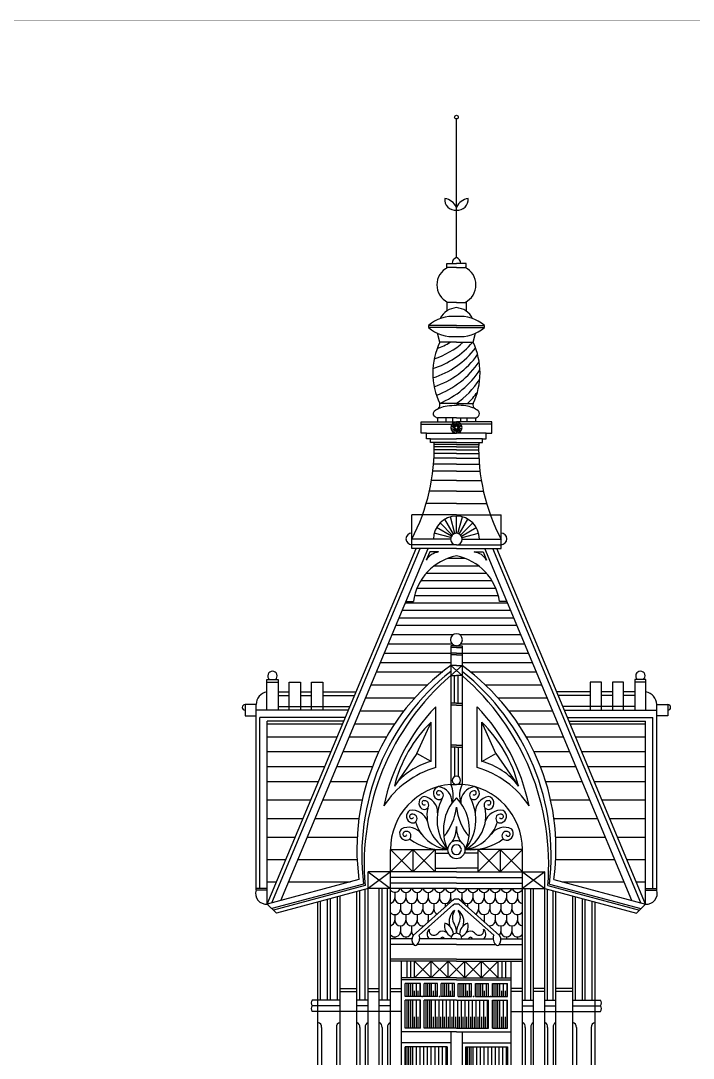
# Model space of a CAD drawing. Extents: x -1098 to 117, y 0 to 1563.
# Drawn here: x -796 to -434, y 1005 to 1563 of the extents above; entities that cross this region are included whole.
import ezdxf

# ---------------------------------------------------------------- set-up
doc = ezdxf.new("R2010")
doc.units = 0
doc.header["$LTSCALE"] = 48
doc.header["$MEASUREMENT"] = 0
doc.layers.get('0').update_dxf_attribs({"linetype": 'CONTINUOUS'})
for name, color, linetype in [('17', 7, 'CONTINUOUS'), ('19', 7, 'CONTINUOUS'), ('22', 7, 'CONTINUOUS'), ('23', 7, 'CONTINUOUS')]:
    doc.layers.add(name, color=color, linetype=linetype)

# ---------------------------------------------------------------- blocks, each defined once
blk = doc.blocks.new('CAR6')
at = {"layer": '17'}
for p, q in [((526.5, 1252.49), (526.5, 1327)), ((526.5, 1252.49), (526.5, 1327)), ((521.3, 1249.23), (526.5, 1249.23)), ((521.3, 1247.16), (521.3, 1249.23)), ((526.5, 1247.16), (521.3, 1247.16)), ((531.7, 1249.23), (526.5, 1249.23)), ((526.5, 1247.16), (531.7, 1247.16)), ((531.7, 1247.16), (531.7, 1249.23)), ((521.3, 1228.34), (521.3, 1223.54)), ((526.5, 1228.34), (521.3, 1228.34)), ((526.5, 1228.34), (531.7, 1228.34)), ((531.7, 1228.34), (531.7, 1223.54)), ((511.5, 1215.86), (511.5, 1214.86)), ((526.5, 1215.86), (511.5, 1215.86)), ((526.5, 1214.86), (511.5, 1214.86)), ((517.5, 1206.86), (516.25, 1211.69)), ((526.5, 1215.86), (541.5, 1215.86)), ((526.5, 1214.86), (541.5, 1214.86)), ((535.5, 1206.86), (536.75, 1211.69)), ((541.5, 1215.86), (541.5, 1214.86)), ((526.5, 1206.86), (517.5, 1206.86)), ((526.5, 1206.86), (535.5, 1206.86)), ((526.5, 1173.86), (517.5, 1173.86)), ((526.5, 1173.86), (535.5, 1173.86)), ((507.5, 1164), (526.5, 1164)), ((507.5, 1158), (507.5, 1164)), ((507.5, 1162.9), (524.18, 1162.9)), ((516.25, 1166.24), (516.25, 1164)), ((526.5, 1166.24), (516.25, 1166.24)), ((520.86, 1166.24), (520.86, 1164)), ((525.68, 1161.15), (523.55, 1161.52)), ((525.68, 1160.85), (523.55, 1160.48)), ((525.78, 1161.42), (523.9, 1162.5)), ((524.34, 1166.24), (524.34, 1164)), ((525.96, 1161.64), (524.57, 1163.3)), ((526.21, 1161.78), (525.47, 1163.82)), ((526.5, 1166.24), (536.75, 1166.24)), ((545.5, 1164), (526.5, 1164)), ((526.5, 1161.84), (526.5, 1164)), ((526.5, 1161.84), (526.5, 1164)), ((526.79, 1161.78), (527.53, 1163.82)), ((527.04, 1161.64), (528.43, 1163.3)), ((527.22, 1161.42), (529.1, 1162.5)), ((527.32, 1161.15), (529.45, 1161.52)), ((527.32, 1160.85), (529.45, 1160.48)), ((528.66, 1166.24), (528.66, 1164)), ((545.5, 1162.9), (528.82, 1162.9)), ((532.14, 1166.24), (532.14, 1164)), ((536.75, 1166.24), (536.75, 1164)), ((545.5, 1158), (545.5, 1164)), ((510.5, 1158), (507.5, 1158)), ((510.5, 1158), (526.5, 1158)), ((510.5, 1155), (510.5, 1158)), ((525.78, 1160.58), (523.9, 1159.5)), ((525.96, 1160.36), (524.57, 1158.7)), ((526.21, 1160.22), (525.47, 1158.18)), ((526.5, 1160.16), (526.5, 1158)), ((526.5, 1160.16), (526.5, 1158)), ((542.5, 1158), (526.5, 1158)), ((526.79, 1160.22), (527.53, 1158.18)), ((527.04, 1160.36), (528.43, 1158.7)), ((527.22, 1160.58), (529.1, 1159.5)), ((542.5, 1155), (542.5, 1158)), ((542.5, 1158), (545.5, 1158)), ((512.5, 1155), (510.5, 1155)), ((512.5, 1155), (526.5, 1155)), ((512.5, 1153), (512.5, 1155)), ((514.5, 1153), (512.5, 1153)), ((526.5, 1153), (514.5, 1153)), ((526.5, 1151.92), (514.53, 1151.92)), ((526.5, 1150.68), (514.54, 1150.68)), ((540.5, 1155), (526.5, 1155)), ((526.5, 1153), (538.5, 1153)), ((526.5, 1151.92), (538.47, 1151.92)), ((526.5, 1150.68), (538.46, 1150.68)), ((538.5, 1153), (540.5, 1153)), ((540.5, 1153), (540.5, 1155)), ((540.5, 1155), (542.5, 1155)), ((526.5, 1144.6), (514.41, 1144.6)), ((526.5, 1147.13), (514.51, 1147.13)), ((526.5, 1149.05), (514.54, 1149.05)), ((526.5, 1149.05), (538.46, 1149.05)), ((526.5, 1147.13), (538.49, 1147.13)), ((526.5, 1144.6), (538.59, 1144.6)), ((526.5, 1141.4), (514.2, 1141.4)), ((526.5, 1141.4), (538.8, 1141.4)), ((526.5, 1137.57), (513.83, 1137.57)), ((526.5, 1137.57), (539.17, 1137.57)), ((526.5, 1132.51), (513.1, 1132.51)), ((526.5, 1132.51), (539.9, 1132.51)), ((526.5, 1126.77), (511.98, 1126.77)), ((526.5, 1126.77), (541.02, 1126.77)), ((526.5, 1120.08), (510.24, 1120.08)), ((526.5, 1120.08), (542.76, 1120.08)), ((502.5, 1096), (502.5, 1114)), ((526.5, 1114), (502.5, 1114)), ((524.94, 1103.7), (520.32, 1111.7)), ((525.69, 1104.01), (523.3, 1112.94)), ((526.5, 1114), (550.5, 1114)), ((526.5, 1104.12), (526.5, 1113.36)), ((526.5, 1104.12), (526.5, 1113.36)), ((527.31, 1104.01), (529.7, 1112.94)), ((528.06, 1103.7), (532.68, 1111.7)), ((550.5, 1096), (550.5, 1114)), ((523.8, 1102.56), (515.8, 1107.18)), ((524.29, 1103.21), (517.76, 1109.74)), ((528.71, 1103.21), (535.24, 1109.74)), ((529.2, 1102.56), (537.2, 1107.18)), ((523.38, 1101), (502.5, 1101)), ((523.49, 1101.81), (514.56, 1104.2)), ((529.51, 1101.81), (538.44, 1104.2)), ((529.62, 1101), (550.5, 1101)), ((424.84, 904.7), (504.8, 1096)), ((427.28, 905.35), (506.96, 1096)), ((432.16, 906.66), (511.3, 1096)), ((526.5, 1098), (502.5, 1098)), ((526.5, 1096), (502.5, 1096)), ((512.12, 1094.08), (510.25, 1089.75)), ((516.91, 1094.08), (512.12, 1094.08)), ((526.5, 1098), (550.5, 1098)), ((526.5, 1096), (550.5, 1096)), ((536.09, 1094.08), (540.88, 1094.08)), ((540.88, 1094.08), (542.75, 1089.75)), ((620.84, 906.66), (541.7, 1096)), ((625.72, 905.35), (546.04, 1096)), ((628.16, 904.7), (548.2, 1096)), ((499.37, 1067.45), (503.37, 1067.45)), ((553.63, 1067.45), (549.63, 1067.45)), ((526.5, 1043.66), (523.5, 1043.66)), ((523.5, 1043.66), (523.5, 969)), ((526.5, 1043.66), (529.5, 1043.66)), ((529.5, 1043.66), (529.5, 969)), ((526.5, 1042.66), (523.5, 1042.66)), ((526.5, 1039.72), (523.5, 1039.72)), ((526.5, 1038.72), (523.5, 1038.72)), ((526.5, 1042.66), (529.5, 1042.66)), ((526.5, 1039.72), (529.5, 1039.72)), ((526.5, 1038.72), (529.5, 1038.72)), ((523.5, 1033), (526.5, 1030.3)), ((526.5, 1033), (523.5, 1033)), ((526.5, 1033), (529.5, 1033)), ((529.5, 1033), (526.5, 1030.3)), ((523.5, 1027.6), (526.5, 1030.3)), ((523.5, 1027.6), (526.5, 1027.6)), ((525.5, 1012.72), (525.5, 1027.6)), ((529.5, 1027.6), (526.5, 1030.3)), ((529.5, 1027.6), (526.5, 1027.6)), ((527.5, 1012.72), (527.5, 1027.6)), ((424.6, 1025.5), (430.6, 1025.5)), ((424.6, 1024), (424.6, 1025.5)), ((424.6, 1024), (430.6, 1024)), ((424.6, 1009), (424.6, 1024)), ((430.6, 1025.5), (430.6, 1024)), ((430.6, 1024), (430.6, 1009)), ((436.6, 1009), (436.6, 1024)), ((436.6, 1024), (442.6, 1024)), ((442.6, 1024), (442.6, 1009)), ((448.6, 1009), (448.6, 1024)), ((448.6, 1024), (454.6, 1024)), ((454.6, 1024), (454.6, 1009)), ((598.4, 1024), (598.4, 1009)), ((604.4, 1024), (598.4, 1024)), ((604.4, 1009), (604.4, 1024)), ((610.4, 1024), (610.4, 1009)), ((616.4, 1024), (610.4, 1024)), ((616.4, 1009), (616.4, 1024)), ((628.4, 1025.5), (622.4, 1025.5)), ((622.4, 1025.5), (622.4, 1024)), ((628.4, 1024), (622.4, 1024)), ((622.4, 1024), (622.4, 1009)), ((628.4, 1024), (628.4, 1025.5)), ((628.4, 1009), (628.4, 1024)), ((430.6, 1018.88), (436.6, 1018.88)), ((430.6, 1016.88), (436.6, 1016.88)), ((442.6, 1018.88), (448.6, 1018.88)), ((442.6, 1016.88), (448.6, 1016.88)), ((454.6, 1018.88), (472.57, 1018.88)), ((454.6, 1016.88), (471.73, 1016.88)), ((598.4, 1018.88), (580.43, 1018.88)), ((598.4, 1016.88), (581.27, 1016.88)), ((610.4, 1018.88), (604.4, 1018.88)), ((610.4, 1016.88), (604.4, 1016.88)), ((622.4, 1018.88), (616.4, 1018.88)), ((622.4, 1016.88), (616.4, 1016.88)), ((412.84, 1012), (412.84, 1006)), ((418.84, 1012), (412.84, 1012)), ((418.84, 1009), (418.84, 1012)), ((430.6, 1011), (469.27, 1011)), ((515.36, 978.1), (515.36, 1010.84)), ((526.5, 1012.72), (523.5, 1012.72)), ((526.5, 1011.72), (523.5, 1011.72)), ((526.5, 1012.72), (529.5, 1012.72)), ((526.5, 1011.72), (529.5, 1011.72)), ((537.64, 978.1), (537.64, 1010.84)), ((622.4, 1011), (583.73, 1011)), ((634.16, 1009), (634.16, 1012)), ((634.16, 1012), (640.16, 1012)), ((640.16, 1012), (640.16, 1006)), ((412.84, 1006), (418.84, 1006)), ((418.84, 912.14), (418.84, 1009)), ((468.43, 1009), (418.84, 1009)), ((420.84, 913.14), (420.84, 1005)), ((466.76, 1005), (420.84, 1005)), ((584.57, 1009), (634.16, 1009)), ((586.24, 1005), (632.16, 1005)), ((632.16, 913.14), (632.16, 1005)), ((634.16, 912.14), (634.16, 1009)), ((640.16, 1006), (634.16, 1006)), ((465.93, 1003), (424.84, 1003)), ((424.84, 904.7), (424.84, 1003)), ((505.23, 985.69), (512.85, 1002.59)), ((512.85, 981.38), (512.85, 1002.59)), ((540.15, 981.38), (540.15, 1002.59)), ((547.77, 985.69), (540.15, 1002.59)), ((587.07, 1003), (628.16, 1003)), ((628.16, 904.7), (628.16, 1003)), ((526.5, 990.16), (523.5, 990.16)), ((526.5, 989.16), (523.5, 989.16)), ((525.5, 989.16), (525.5, 973.17)), ((526.5, 990.16), (529.5, 990.16)), ((526.5, 989.16), (529.5, 989.16)), ((527.5, 989.16), (527.5, 973.17)), ((505.23, 985.69), (493.14, 968.2)), ((512.85, 981.38), (505.23, 985.69)), ((540.15, 981.38), (547.77, 985.69)), ((547.77, 985.69), (559.86, 968.2)), ((523.5, 969), (526.5, 969)), ((529.5, 969), (526.5, 969)), ((491, 922), (503, 934)), ((503, 922), (491, 934)), ((491, 934), (503, 934)), ((491, 922), (491, 934)), ((503, 934), (515, 922)), ((515, 934), (503, 922)), ((503, 934), (515, 934)), ((503, 934), (503, 922)), ((515, 934), (521.78, 934)), ((515, 934), (515, 922)), ((515, 932), (522.22, 932)), ((538, 932), (530.78, 932)), ((538, 934), (531.22, 934)), ((538, 934), (538, 922)), ((550, 934), (538, 934)), ((538, 934), (550, 922)), ((550, 934), (538, 922)), ((562, 934), (550, 934)), ((550, 934), (550, 922)), ((550, 922), (562, 934)), ((562, 922), (550, 934)), ((562, 922), (562, 934)), ((491, 922), (479, 913)), ((479, 922), (491, 913)), ((491, 922), (479, 922)), ((479, 913), (479, 922)), ((526.5, 922), (491, 922)), ((491, 913), (491, 922)), ((515, 924), (526.5, 924)), ((538, 924), (526.5, 924)), ((526.5, 922), (562, 922)), ((562, 913), (562, 922)), ((562, 922), (574, 922)), ((574, 922), (562, 913)), ((562, 922), (574, 913)), ((574, 913), (574, 922)), ((474.1, 917.9), (424.84, 904.7)), ((476.55, 915.45), (427.29, 902.25)), ((526.5, 919), (491, 919)), ((526.5, 916), (491, 916)), ((526.5, 919), (562, 919)), ((526.5, 916), (562, 916)), ((576.45, 915.45), (625.71, 902.25)), ((578.9, 917.9), (628.16, 904.7)), ((424.84, 913.14), (418.84, 913.14)), ((424.84, 912.14), (418.84, 912.14)), ((477.37, 914.63), (428.1, 901.43)), ((479, 913), (429.74, 899.8)), ((473, 786.94), (473, 911.39)), ((474.5, 853), (474.5, 911.79)), ((477.5, 853), (477.5, 912.6)), ((526.5, 913), (479, 913)), ((479, 786.94), (479, 913)), ((485, 802.39), (485, 913)), ((486.5, 853), (486.5, 913)), ((489.5, 853), (489.5, 913)), ((491, 853), (491, 913)), ((526.5, 913), (574, 913)), ((562, 853), (562, 913)), ((563.5, 853), (563.5, 913)), ((566.5, 853), (566.5, 913)), ((568, 802.39), (568, 913)), ((574, 786.94), (574, 913)), ((574, 913), (623.26, 899.8)), ((575.5, 853), (575.5, 912.6)), ((575.63, 914.63), (624.9, 901.43)), ((578.5, 853), (578.5, 911.79)), ((580, 786.94), (580, 911.39)), ((628.16, 913.14), (634.16, 913.14)), ((628.16, 912.14), (634.16, 912.14)), ((429.74, 899.8), (424.84, 904.7)), ((452, 786.14), (452, 905.77)), ((453.5, 853), (453.5, 906.17)), ((457.25, 853), (457.25, 907.17)), ((458.75, 853), (458.75, 907.57)), ((462.5, 853), (462.5, 908.58)), ((464, 786.94), (464, 908.98)), ((525.01, 907.09), (503.33, 887.88)), ((524.98, 904.39), (506.45, 887.97)), ((527.99, 907.09), (549.67, 887.88)), ((528.02, 904.39), (546.55, 887.97)), ((589, 786.94), (589, 908.98)), ((590.5, 853), (590.5, 908.58)), ((594.25, 853), (594.25, 907.57)), ((595.75, 853), (595.75, 907.17)), ((599.5, 853), (599.5, 906.17)), ((601, 786.14), (601, 905.77)), ((623.26, 899.8), (628.16, 904.7)), ((502.61, 886), (491, 886)), ((503.48, 883), (491, 883)), ((526.5, 883), (505.33, 883)), ((526.5, 886), (506.75, 886)), ((526.5, 886), (546.25, 886)), ((526.5, 883), (547.67, 883)), ((549.52, 883), (562, 883)), ((550.39, 886), (562, 886)), ((526.5, 875), (491, 875)), ((526.5, 874), (491, 874)), ((497, 786.94), (497, 874)), ((500, 865), (500, 874)), ((502, 865), (502, 874)), ((513, 865), (504, 874)), ((504, 865), (513, 874)), ((504, 865), (504, 874)), ((522, 874), (513, 865)), ((513, 874), (522, 865)), ((513, 865), (513, 874)), ((522, 874), (526.5, 869.5)), ((522, 865), (522, 874)), ((526.5, 875), (562, 875)), ((526.5, 874), (562, 874)), ((531, 874), (526.5, 869.5)), ((531, 865), (531, 874)), ((540, 874), (531, 865)), ((531, 874), (540, 865)), ((540, 865), (540, 874)), ((549, 865), (540, 874)), ((540, 865), (549, 874)), ((549, 865), (549, 874)), ((551, 865), (551, 874)), ((553, 865), (553, 874)), ((556, 786.94), (556, 874)), ((526.5, 865), (497, 865)), ((526.5, 869.5), (522, 865)), ((526.5, 869.5), (531, 865)), ((526.5, 865), (556, 865)), ((526.5, 864), (497, 864)), ((507.17, 862), (499, 862)), ((499, 855), (499, 862)), ((507.17, 855), (507.17, 862)), ((516.33, 862), (509.17, 862)), ((509.17, 855), (509.17, 862)), ((516.33, 855), (516.33, 862)), ((518.33, 855), (518.33, 862)), ((525.5, 862), (518.33, 862)), ((525.5, 855), (525.5, 862)), ((526.5, 864), (556, 864)), ((527.5, 862), (534.67, 862)), ((527.5, 855), (527.5, 862)), ((534.67, 855), (534.67, 862)), ((536.67, 855), (536.67, 862)), ((536.67, 862), (543.83, 862)), ((543.83, 855), (543.83, 862)), ((545.83, 855), (545.83, 862)), ((545.83, 862), (554, 862)), ((554, 855), (554, 862)), ((464, 859.26), (473, 859.26)), ((464, 857.76), (473, 857.76)), ((479, 859.26), (485, 859.26)), ((479, 857.76), (485, 857.76)), ((491, 859.26), (497, 859.26)), ((491, 857.76), (497, 857.76)), ((507.17, 855), (499, 855)), ((509.17, 855), (507.17, 855)), ((516.33, 855), (509.17, 855)), ((525.5, 855), (518.33, 855)), ((527.5, 855), (534.67, 855)), ((536.67, 855), (543.83, 855)), ((543.83, 855), (545.83, 855)), ((545.83, 855), (554, 855)), ((562, 859.26), (556, 859.26)), ((562, 857.76), (556, 857.76)), ((574, 859.26), (568, 859.26)), ((574, 857.76), (568, 857.76)), ((589, 859.26), (580, 859.26)), ((589, 857.76), (580, 857.76)), ((452, 853), (449, 853)), ((452, 850), (449, 850)), ((464, 853), (452, 853)), ((464, 850), (452, 850)), ((479, 853), (473, 853)), ((479, 850), (473, 850)), ((491, 853), (485, 853)), ((491, 850), (485, 850)), ((491, 802.39), (491, 853)), ((507.17, 853), (499, 853)), ((499, 838), (499, 853)), ((507.17, 838), (507.17, 853)), ((509.17, 838), (509.17, 853)), ((526.5, 853), (509.17, 853)), ((526.5, 853), (543.83, 853)), ((543.83, 838), (543.83, 853)), ((545.83, 838), (545.83, 853)), ((545.83, 853), (554, 853)), ((554, 838), (554, 853)), ((562, 802.39), (562, 853)), ((562, 853), (568, 853)), ((562, 850), (568, 850)), ((574, 853), (580, 853)), ((574, 850), (580, 850)), ((589, 853), (601, 853)), ((589, 850), (601, 850)), ((601, 853), (604, 853)), ((601, 850), (604, 850)), ((452, 847), (449, 847)), ((497, 847), (452, 847)), ((556, 847), (601, 847)), ((601, 847), (604, 847)), ((454, 838.35), (454, 802.88)), ((462, 838.35), (462, 802.88)), ((474.5, 838.35), (474.5, 802.78)), ((477.5, 838.35), (477.5, 802.78)), ((486.5, 838.35), (486.5, 802.78)), ((489.5, 838.35), (489.5, 802.78)), ((507.17, 838), (499, 838)), ((526.5, 838), (509.17, 838)), ((526.5, 838), (543.83, 838)), ((545.83, 838), (554, 838)), ((563.5, 838.35), (563.5, 802.78)), ((566.5, 838.35), (566.5, 802.78)), ((575.5, 838.35), (575.5, 802.78)), ((578.5, 838.35), (578.5, 802.78)), ((591, 838.35), (591, 802.88)), ((599, 838.35), (599, 802.88)), ((526.5, 836), (497, 836)), ((523.5, 836), (523.5, 786.94)), ((526.5, 836), (556, 836)), ((529.5, 836), (529.5, 786.94)), ((523.5, 830), (497, 830)), ((499, 828), (499, 786.94)), ((521.5, 828), (499, 828)), ((521.5, 828), (521.5, 786.94)), ((529.5, 830), (556, 830)), ((531.5, 828), (554, 828)), ((531.5, 828), (531.5, 786.94)), ((554, 828), (554, 786.94))]:
    blk.add_line(p, q, dxfattribs=at)
for points in [[(516.25, 1166.03, -0.050216), (514.66, 1167.17, -0.251243), (514.16, 1168.5, -0.215469), (514.8, 1169.92, -0.093319), (517.77, 1171.68, -0.049985), (521.46, 1172.62, -0.037499), (526.5, 1173, -0.037499)], [(536.75, 1166.03, 0.050216), (538.34, 1167.17, 0.251243), (538.84, 1168.5, 0.215469), (538.2, 1169.92, 0.093319), (535.23, 1171.68, 0.049985), (531.54, 1172.62, 0.037499), (526.5, 1173, 0.037499)]]:
    blk.add_lwpolyline(points, format="xyb", dxfattribs=at)
blk.add_circle((526.5, 1328), 1, dxfattribs=at)
blk.add_circle((526.5, 1328), 1, dxfattribs=at)
for centre, radius, start, end in [((525.79, 1283.51), 5.57, 172.5193, 277.2773), ((518.54, 1275.37), 9.03, 28.1414, 78.913), ((534.46, 1275.37), 9.03, 101.087, 151.8586), ((527.21, 1283.51), 5.57, 262.7227, 7.4807), ((527.67, 1249.23), 3.47, 109.704, 180), ((525.33, 1249.23), 3.47, 0, 70.296), ((526.5, 1237.75), 10.5, 116.3119, 243.6881), ((526.5, 1237.75), 10.5, 296.3119, 63.6881), ((527.25, 1214.96), 10.56, 94.0819, 153.4439), ((525.75, 1214.96), 10.56, 26.5561, 85.9181), ((524.26, 1201.91), 18.91, 83.1929, 132.4468), ((528.74, 1201.91), 18.91, 47.5532, 96.8071), ((524.26, 1228.81), 18.91, 227.5532, 276.8071), ((528.74, 1228.81), 18.91, 263.1929, 312.4468), ((552.5, 1190.36), 38.69, 154.7592, 205.2408), ((499.18, 1238.09), 47.7, 287.9498, 319.1055), ((499.18, 1243.09), 47.7, 288.8069, 310.5809), ((499.18, 1248.09), 47.7, 290.7827, 300.1961), ((500.5, 1190.36), 38.69, 334.7592, 25.2408), ((499.18, 1233.09), 47.7, 287.9739, 322.0655), ((499.18, 1228.09), 47.7, 288.772, 324.2924), ((499.18, 1223.09), 47.7, 290.2898, 325.9925), ((499.18, 1218.09), 47.7, 292.4946, 326.9448), ((499.18, 1213.09), 47.7, 304.6762, 326.6854), ((499.18, 1208.09), 47.7, 314.1466, 324.094), ((515.02, 1173.13), 2.58, 314.0095, 16.4452), ((537.98, 1173.13), 2.58, 163.5548, 225.9905), ((526.5, 1161), 3, 90, 270), ((526.5, 1161), 0.835, 90, 270), ((526.5, 1161), 3, 270, 90), ((526.5, 1161), 0.835, 270, 90), ((409.41, 1149.87), 105.14, 332.3033, 1.7075), ((643.59, 1149.87), 105.14, 178.2925, 207.6967), ((526.5, 1101), 12.36, 90, 180), ((526.5, 1101), 12.36, 0, 90), ((502.5, 1101.12), 3.12, 90, 270), ((526.5, 1101), 3.12, 90, 270), ((526.5, 1101), 3.12, 270, 90), ((550.5, 1101.12), 3.12, 270, 90), ((518.3, 1084.66), 9.52, 98.4054, 147.7001), ((534.7, 1084.66), 9.52, 32.2999, 81.5946), ((532.2, 1063.45), 29.11, 101.2935, 172.1155), ((520.8, 1063.45), 29.11, 7.8845, 78.7065), ((526.5, 1046.9), 3.24, 90, 270), ((526.5, 1046.9), 3.24, 270, 90), ((594.53, 934.36), 121.55, 125.7584, 187.7855), ((458.47, 934.36), 121.55, 352.2145, 54.2416), ((427.6, 1027.46), 2.52, 308.9715, 231.0285), ((601.95, 930.82), 126.34, 128.3865, 186.9885), ((611, 925.97), 134.12, 130.726, 184.8472), ((451.05, 930.82), 126.34, 353.0115, 51.6135), ((442, 925.97), 134.12, 355.1528, 49.274), ((625.4, 1027.46), 2.52, 308.9715, 231.0285), ((425.81, 1012), 6.97, 99.9732, 180), ((627.19, 1012), 6.97, 0, 80.0268), ((412.84, 1010.5), 1.5, 90, 270), ((595.12, 935.14), 109.97, 136.4974, 168.2319), ((457.88, 935.14), 109.97, 11.7681, 43.5026), ((640.16, 1010.5), 1.5, 270, 90), ((564.59, 950.09), 73.71, 134.5805, 165.7792), ((488.41, 950.09), 73.71, 14.2208, 45.4195), ((529.25, 930.02), 50.05, 106.1153, 146.6018), ((521.94, 946.45), 36.09, 104.5839, 142.943), ((523.75, 930.02), 50.05, 33.3982, 73.8847), ((531.06, 946.45), 36.09, 37.057, 75.4161), ((526.5, 971.21), 2.21, 90, 270), ((526.5, 971.21), 2.21, 270, 90), ((526.1, 934), 35.1, 94.2422, 180), ((517.81, 964.33), 3.66, 103.7769, 235.619), ((517.11, 963.25), 2.37, 234.9794, 88.0514), ((516.94, 964.51), 1.14, 77.3194, 308.495), ((515.58, 959.38), 8.61, 358.3586, 80.9165), ((511.53, 963.2), 13.3, 342.1906, 25.8421), ((541.47, 963.2), 13.3, 154.1579, 197.8094), ((537.42, 959.38), 8.61, 99.0835, 181.6414), ((526.9, 934), 35.1, 0, 85.7578), ((535.89, 963.25), 2.37, 91.9486, 305.0206), ((536.06, 964.51), 1.14, 231.505, 102.6806), ((535.19, 964.33), 3.66, 304.381, 76.2231), ((509.99, 959.02), 3.66, 103.7769, 235.619), ((509.28, 957.94), 2.37, 234.9794, 88.0514), ((509.11, 959.2), 1.14, 77.3194, 308.495), ((507.76, 954.07), 8.61, 358.3586, 80.9165), ((541.69, 950.08), 25.6, 153.1057, 218.9264), ((544.5, 944.5), 25.03, 135.9759, 204.7987), ((508.5, 944.5), 25.03, 335.2013, 44.0241), ((511.31, 950.08), 25.6, 321.0736, 26.8943), ((545.24, 954.07), 8.61, 99.0835, 181.6414), ((543.72, 957.94), 2.37, 91.9486, 305.0206), ((543.89, 959.2), 1.14, 231.505, 102.6806), ((543.01, 959.02), 3.66, 304.381, 76.2231), ((503.28, 951.94), 3.66, 122.1871, 254.0292), ((502.73, 946.54), 8.61, 16.7687, 99.3266), ((531.53, 952.44), 20.86, 169.202, 242.1262), ((497.5, 959.86), 29.17, 319.6196, 353.8468), ((555.5, 959.86), 29.17, 186.1532, 220.3804), ((521.47, 952.44), 20.86, 297.8738, 10.798), ((550.27, 946.54), 8.61, 80.6734, 163.2313), ((549.72, 951.94), 3.66, 285.9708, 57.8129), ((502.39, 951.83), 1.14, 95.7296, 326.9051), ((502.95, 950.7), 2.37, 253.3896, 106.4616), ((525.08, 955.4), 21.65, 197.5943, 261.2266), ((527.92, 955.4), 21.65, 278.7734, 342.4057), ((550.05, 950.7), 2.37, 73.5384, 286.6104), ((550.61, 951.83), 1.14, 213.0949, 84.2704), ((499.61, 942.7), 3.66, 140.2482, 272.0903), ((500.76, 937.39), 8.61, 34.8298, 117.3877), ((498.8, 942.32), 1.14, 113.7906, 344.9662), ((499.68, 941.41), 2.37, 271.4506, 124.5226), ((511.88, 945.96), 14.63, 327.7244, 1.8733), ((541.12, 945.96), 14.63, 178.1267, 212.2756), ((552.24, 937.39), 8.61, 62.6123, 145.1702), ((553.32, 941.41), 2.37, 55.4774, 268.5494), ((554.2, 942.32), 1.14, 195.0338, 66.2094), ((553.39, 942.7), 3.66, 267.9097, 39.7518), ((519.05, 963.62), 29.75, 233.4568, 275.2519), ((526.5, 934), 4.72, 90, 270), ((526.5, 934), 4.72, 270, 90), ((533.95, 963.62), 29.75, 264.7481, 306.5432), ((526.5, 934), 2.65, 90, 270), ((526.5, 934), 2.65, 270, 90), ((424.25, 910.36), 5.69, 161.7773, 275.9808), ((628.75, 910.36), 5.69, 264.0192, 18.2227), ((526.05, 905.4), 1.98, 76.9671, 141.2307), ((526.05, 902.72), 1.98, 76.9671, 141.2307), ((526.95, 905.4), 1.98, 38.7693, 103.0329), ((526.95, 902.72), 1.98, 38.7693, 103.0329), ((530.19, 895.22), 7.67, 127.3593, 197.9094), ((531.67, 897.41), 7.28, 147.5878, 210.7938), ((521.33, 897.41), 7.28, 329.2062, 32.4122), ((522.81, 895.22), 7.67, 342.0906, 52.6407), ((526.25, 892.88), 6.15, 165.4495, 246.3097), ((518.24, 888.08), 6.67, 3.7684, 71.9808), ((517.87, 889.49), 8.65, 356.7317, 29.0881), ((535.13, 889.49), 8.65, 150.9119, 183.2683), ((534.76, 888.08), 6.67, 108.0192, 176.2316), ((526.75, 892.88), 6.15, 293.6903, 14.5505), ((506.62, 885.54), 4.04, 144.6446, 225.2056), ((502.18, 886.32), 4.58, 307.1288, 21.2667), ((513.85, 888.56), 3.15, 126.2543, 228.9426), ((514.14, 890.31), 2.3, 159.7761, 231.2716), ((514.39, 890.93), 2.94, 235.0515, 325.1965), ((519.1, 886.78), 3.37, 52.7652, 132.7851), ((526.5, 886), 2.99, 90, 180), ((526.5, 886), 2.99, 0, 90), ((533.9, 886.78), 3.37, 47.2149, 127.2348), ((538.61, 890.93), 2.94, 214.8035, 304.9485), ((538.86, 890.31), 2.3, 308.7284, 20.2239), ((539.15, 888.56), 3.15, 311.0574, 53.7457), ((550.82, 886.32), 4.58, 158.7333, 232.8712), ((546.38, 885.54), 4.04, 314.7944, 35.3554), ((504.36, 883.41), 0.935, 231.3397, 308.6603), ((519.02, 885.57), 1.25, 20.2068, 159.7932), ((533.98, 885.57), 1.25, 20.2068, 159.7932), ((548.64, 883.41), 0.935, 231.3397, 308.6603), ((450.87, 851.5), 2.39, 141.1988, 218.8012), ((450.87, 848.5), 2.39, 141.1988, 218.8012), ((602.13, 851.5), 2.39, 321.1988, 38.8012), ((602.13, 848.5), 2.39, 321.1988, 38.8012), ((451.66, 838.66), 2.36, 352.4356, 81.6275), ((464.34, 838.66), 2.36, 98.3725, 187.5644), ((472.05, 838.71), 2.48, 351.6201, 67.3834), ((479.95, 838.71), 2.48, 112.6166, 188.3799), ((484.05, 838.71), 2.48, 351.6201, 67.3834), ((491.95, 838.71), 2.48, 112.6166, 188.3799), ((561.05, 838.71), 2.48, 351.6201, 67.3834), ((568.95, 838.71), 2.48, 112.6166, 188.3799), ((573.05, 838.71), 2.48, 351.6201, 67.3834), ((580.95, 838.71), 2.48, 112.6166, 188.3799), ((588.66, 838.66), 2.36, 352.4356, 81.6275), ((601.34, 838.66), 2.36, 98.3725, 187.5644)]:
    blk.add_arc(centre, radius, start, end, dxfattribs=at)
for p in [(508.17, 855), (517.33, 855), (535.67, 855), (544.83, 855)]:
    blk.add_point(p, dxfattribs=at)
blk = doc.blocks.new('CAR8')
at = {"layer": '19'}
for p, q in [((499, 855), (499, 862)), ((500, 855), (500, 862)), ((501, 855), (501, 862)), ((502, 855), (502, 862)), ((503, 855), (503, 862)), ((505, 855), (505, 862)), ((507, 855), (507, 862)), ((509.17, 855), (509.17, 862)), ((510.17, 855), (510.17, 862)), ((511.17, 855), (511.17, 862)), ((512.17, 855), (512.17, 862)), ((513.17, 855), (513.17, 862)), ((515.17, 855), (515.17, 862)), ((518.33, 855), (518.33, 862)), ((519.33, 855), (519.33, 862)), ((520.33, 855), (520.33, 862)), ((521.33, 855), (521.33, 862)), ((522.33, 855), (522.33, 862)), ((524.33, 855), (524.33, 862)), ((527.5, 855), (527.5, 862)), ((528.5, 855), (528.5, 862)), ((529.5, 855), (529.5, 862)), ((530.5, 855), (530.5, 862)), ((531.5, 855), (531.5, 862)), ((533.5, 855), (533.5, 862)), ((536.67, 855), (536.67, 862)), ((537.67, 855), (537.67, 862)), ((538.67, 855), (538.67, 862)), ((539.67, 855), (539.67, 862)), ((540.67, 855), (540.67, 862)), ((542.67, 855), (542.67, 862)), ((545.83, 855), (545.83, 862)), ((546.83, 855), (546.83, 862)), ((547.83, 855), (547.83, 862)), ((548.83, 855), (548.83, 862)), ((549.83, 855), (549.83, 862)), ((551.83, 855), (551.83, 862)), ((553.83, 855), (553.83, 862)), ((500, 855), (500, 858)), ((502, 855), (502, 858)), ((504, 855), (504, 858)), ((506, 855), (506, 858)), ((510.17, 855), (510.17, 858)), ((512.17, 855), (512.17, 858)), ((514.17, 855), (514.17, 858)), ((516.17, 855), (516.17, 858)), ((519.33, 855), (519.33, 858)), ((521.33, 855), (521.33, 858)), ((523.33, 855), (523.33, 858)), ((525.33, 855), (525.33, 858)), ((528.5, 855), (528.5, 858)), ((530.5, 855), (530.5, 858)), ((532.5, 855), (532.5, 858)), ((534.5, 855), (534.5, 858)), ((537.67, 855), (537.67, 858)), ((539.67, 855), (539.67, 858)), ((541.67, 855), (541.67, 858)), ((543.67, 855), (543.67, 858)), ((546.83, 855), (546.83, 858)), ((548.83, 855), (548.83, 858)), ((550.83, 855), (550.83, 858)), ((552.83, 855), (552.83, 858)), ((499, 838), (499, 853)), ((500, 838), (500, 853)), ((501, 838), (501, 853)), ((502, 838), (502, 853)), ((503, 838), (503, 853)), ((505, 838), (505, 853)), ((507, 838), (507, 853)), ((509.17, 838), (509.17, 853)), ((510.17, 838), (510.17, 853)), ((511.17, 838), (511.17, 853)), ((512.17, 838), (512.17, 853)), ((513.17, 838), (513.17, 853)), ((515.17, 838), (515.17, 853)), ((517.17, 838), (517.17, 853)), ((519.17, 838), (519.17, 853)), ((521.17, 838), (521.17, 853)), ((523.17, 838), (523.17, 853)), ((525.17, 838), (525.17, 853)), ((527.17, 838), (527.17, 853)), ((529.17, 838), (529.17, 853)), ((531.17, 838), (531.17, 853)), ((533.17, 838), (533.17, 853)), ((535.17, 838), (535.17, 853)), ((537.17, 838), (537.17, 853)), ((539.17, 838), (539.17, 853)), ((541.17, 838), (541.17, 853)), ((543.17, 838), (543.17, 853)), ((545.83, 838), (545.83, 853)), ((546.83, 838), (546.83, 853)), ((547.83, 838), (547.83, 853)), ((548.83, 838), (548.83, 853)), ((549.83, 838), (549.83, 853)), ((551.83, 838), (551.83, 853)), ((553.83, 838), (553.83, 853)), ((500, 838), (500, 844)), ((502, 838), (502, 844)), ((504, 838), (504, 844)), ((506, 838), (506, 844)), ((510.17, 838), (510.17, 844)), ((512.17, 838), (512.17, 844)), ((514.17, 838), (514.17, 844)), ((516.17, 838), (516.17, 844)), ((518.17, 838), (518.17, 844)), ((520.17, 838), (520.17, 844)), ((522.17, 838), (522.17, 844)), ((524.17, 838), (524.17, 844)), ((526.17, 838), (526.17, 844)), ((528.17, 838), (528.17, 844)), ((530.17, 838), (530.17, 844)), ((532.17, 838), (532.17, 844)), ((534.17, 838), (534.17, 844)), ((536.17, 838), (536.17, 844)), ((538.17, 838), (538.17, 844)), ((540.17, 838), (540.17, 844)), ((542.17, 838), (542.17, 844)), ((546.83, 838), (546.83, 844)), ((548.83, 838), (548.83, 844)), ((550.83, 838), (550.83, 844)), ((552.83, 838), (552.83, 844)), ((499, 786.94), (499, 828)), ((500, 786.94), (500, 828)), ((501, 786.94), (501, 828)), ((502, 786.94), (502, 828)), ((503, 786.94), (503, 828)), ((505, 786.94), (505, 828)), ((507, 786.94), (507, 828)), ((509, 786.94), (509, 828)), ((511, 786.94), (511, 828)), ((513, 786.94), (513, 828)), ((515, 786.94), (515, 828)), ((517, 786.94), (517, 828)), ((519, 786.94), (519, 828)), ((521, 786.94), (521, 828)), ((531.5, 786.94), (531.5, 828)), ((532.5, 786.94), (532.5, 828)), ((533.5, 786.94), (533.5, 828)), ((534.5, 786.94), (534.5, 828)), ((535.5, 786.94), (535.5, 828)), ((537.5, 786.94), (537.5, 828)), ((539.5, 786.94), (539.5, 828)), ((541.5, 786.94), (541.5, 828)), ((543.5, 786.94), (543.5, 828)), ((545.5, 786.94), (545.5, 828)), ((547.5, 786.94), (547.5, 828)), ((549.5, 786.94), (549.5, 828)), ((551.5, 786.94), (551.5, 828)), ((553.5, 786.94), (553.5, 828))]:
    blk.add_line(p, q, dxfattribs=at)
blk = doc.blocks.new('CAR9')
at = {"layer": '22'}
for p, q in [((493.37, 911.01), (493.37, 908.01)), ((499.37, 911.01), (499.37, 908.01)), ((505.37, 911.01), (505.37, 908.01)), ((511.37, 911.01), (511.37, 908.01)), ((517.37, 911.01), (517.37, 908.01)), ((523.37, 911.01), (523.37, 908.01)), ((529.37, 911.01), (529.37, 908.01)), ((535.37, 911.01), (535.37, 908.01)), ((541.37, 911.01), (541.37, 908.01)), ((547.37, 911.01), (547.37, 908.01)), ((553.37, 911.01), (553.37, 908.01)), ((559.37, 911.01), (559.37, 908.01)), ((496.37, 905.01), (496.37, 902.01)), ((502.37, 905.01), (502.37, 902.01)), ((508.37, 905.01), (508.37, 902.01)), ((514.37, 905.01), (514.37, 902.01)), ((520.37, 905.01), (520.37, 902.98)), ((532.37, 905.01), (532.37, 903.21)), ((538.37, 905.01), (538.37, 902.01)), ((544.37, 905.01), (544.37, 902.01)), ((550.37, 905.01), (550.37, 902.01)), ((556.37, 905.01), (556.37, 902.01)), ((493.37, 899.01), (493.37, 896.01)), ((499.37, 899.01), (499.37, 896.01)), ((505.37, 899.01), (505.37, 896.01)), ((511.37, 899.01), (511.37, 896.01)), ((541.37, 899.01), (541.37, 896.01)), ((547.37, 899.01), (547.37, 896.01)), ((553.37, 899.01), (553.37, 896.01)), ((559.37, 899.01), (559.37, 896.01)), ((496.37, 893.01), (496.37, 890.01)), ((502.37, 893.01), (502.37, 890.01)), ((550.37, 893.01), (550.37, 890.01)), ((556.37, 893.01), (556.37, 890.01)), ((493.37, 887.01), (493.37, 886)), ((499.37, 887.01), (499.37, 886)), ((553.37, 887.01), (553.37, 886)), ((559.37, 887.01), (559.37, 886))]:
    blk.add_line(p, q, dxfattribs=at)
for centre, start, end in [((493.37, 914.01), 217.8659, 340.4078), ((499.37, 914.01), 199.5922, 340.4078), ((505.37, 914.01), 199.5922, 340.4078), ((511.37, 914.01), 199.5922, 340.4078), ((517.37, 914.01), 199.5922, 340.4078), ((523.37, 914.01), 199.5922, 340.4078), ((529.37, 914.01), 199.5922, 340.4078), ((535.37, 914.01), 199.5922, 340.4078), ((541.37, 914.01), 199.5922, 340.4078), ((547.37, 914.01), 199.5922, 340.4078), ((553.37, 914.01), 199.5922, 340.4078), ((559.37, 914.01), 199.5922, 340.4078), ((490.37, 908.01), 282.1546, 0), ((496.37, 908.01), 180, 0), ((502.37, 908.01), 180, 0), ((508.37, 908.01), 180, 0), ((514.37, 908.01), 180, 0), ((520.37, 908.01), 180, 0), ((526.37, 908.01), 180, 217.3961), ((526.37, 908.01), 325.9569, 0), ((532.37, 908.01), 180, 0), ((538.37, 908.01), 180, 0), ((544.37, 908.01), 180, 0), ((550.37, 908.01), 180, 0), ((556.37, 908.01), 180, 0), ((562.37, 908.01), 180, 262.9473), ((493.37, 902.01), 217.8659, 0), ((499.37, 902.01), 180, 0), ((505.37, 902.01), 180, 0), ((511.37, 902.01), 180, 0), ((517.37, 902.01), 180, 246.4128), ((535.37, 902.01), 297.2124, 0), ((541.37, 902.01), 180, 0), ((547.37, 902.01), 180, 0), ((553.37, 902.01), 180, 0), ((559.37, 902.01), 180, 331.3085), ((490.37, 896.01), 282.1546, 0), ((496.37, 896.01), 180, 0), ((502.37, 896.01), 180, 0), ((508.37, 896.01), 180, 287.5227), ((508.37, 896.01), 335.5713, 0), ((544.37, 896.01), 180, 197.2307), ((544.37, 896.01), 259.6753, 0), ((550.37, 896.01), 180, 0), ((556.37, 896.01), 180, 0), ((562.37, 896.01), 180, 262.9473), ((493.37, 890.01), 217.8659, 0), ((499.37, 890.01), 180, 0), ((505.37, 890.01), 180, 226.932), ((547.37, 890.01), 317.2169, 0), ((553.37, 890.01), 180, 0), ((559.37, 890.01), 180, 331.3085)]:
    blk.add_arc(centre, 3, start, end, dxfattribs=at)
at = {"layer": '23'}
for p, q in [((521.95, 1090.7), (531.05, 1090.7)), ((510.36, 1082.7), (542.64, 1082.7)), ((514.68, 1086.7), (538.32, 1086.7)), ((507.4, 1078.7), (545.6, 1078.7)), ((505.35, 1074.7), (547.65, 1074.7)), ((499.05, 1066.7), (553.95, 1066.7)), ((504.01, 1070.7), (548.99, 1070.7)), ((497.38, 1062.7), (555.62, 1062.7)), ((494.04, 1054.7), (558.96, 1054.7)), ((495.71, 1058.7), (557.29, 1058.7)), ((491.95, 1049.7), (524.86, 1049.7)), ((528.14, 1049.7), (561.05, 1049.7)), ((489.86, 1044.7), (524.12, 1044.7)), ((528.88, 1044.7), (563.14, 1044.7)), ((487.77, 1039.7), (523.5, 1039.7)), ((529.5, 1039.7), (565.23, 1039.7)), ((485.68, 1034.7), (523.5, 1034.7)), ((529.5, 1034.7), (567.32, 1034.7)), ((483.59, 1029.7), (519.13, 1029.7)), ((533.87, 1029.7), (569.41, 1029.7)), ((480.66, 1022.7), (511.04, 1022.7)), ((541.96, 1022.7), (572.34, 1022.7)), ((477.74, 1015.7), (504.2, 1015.7)), ((548.8, 1015.7), (575.26, 1015.7)), ((474.81, 1008.7), (498.36, 1008.7)), ((554.64, 1008.7), (578.19, 1008.7)), ((424.84, 1001.7), (465.38, 1001.7)), ((471.89, 1001.7), (493.34, 1001.7)), ((559.66, 1001.7), (581.11, 1001.7)), ((587.62, 1001.7), (628.16, 1001.7)), ((424.84, 994.7), (462.46, 994.7)), ((468.96, 994.7), (489.01, 994.7)), ((563.99, 994.7), (584.04, 994.7)), ((590.54, 994.7), (628.16, 994.7)), ((424.84, 986.7), (459.11, 986.7)), ((465.62, 986.7), (484.82, 986.7)), ((568.18, 986.7), (587.38, 986.7)), ((593.89, 986.7), (628.16, 986.7)), ((424.84, 978.7), (455.77, 978.7)), ((462.27, 978.7), (481.35, 978.7)), ((571.65, 978.7), (590.73, 978.7)), ((597.23, 978.7), (628.16, 978.7)), ((424.84, 970.7), (452.42, 970.7)), ((458.93, 970.7), (478.54, 970.7)), ((574.46, 970.7), (594.07, 970.7)), ((600.58, 970.7), (628.16, 970.7)), ((424.84, 960.7), (448.25, 960.7)), ((454.75, 960.7), (475.87, 960.7)), ((577.13, 960.7), (598.25, 960.7)), ((604.75, 960.7), (628.16, 960.7)), ((424.84, 950.7), (444.07, 950.7)), ((450.57, 950.7), (474.08, 950.7)), ((578.92, 950.7), (602.43, 950.7)), ((608.93, 950.7), (628.16, 950.7)), ((424.84, 940.7), (439.89, 940.7)), ((446.39, 940.7), (473.15, 940.7)), ((579.85, 940.7), (606.61, 940.7)), ((613.11, 940.7), (628.16, 940.7)), ((424.84, 928.7), (434.87, 928.7)), ((441.37, 928.7), (473.11, 928.7)), ((579.89, 928.7), (611.63, 928.7)), ((618.13, 928.7), (628.16, 928.7)), ((424.84, 916.7), (429.85, 916.7)), ((436.36, 916.7), (469.62, 916.7)), ((583.38, 916.7), (616.64, 916.7)), ((623.15, 916.7), (628.16, 916.7))]:
    blk.add_line(p, q, dxfattribs=at)
blk = doc.blocks.new('CARSON2')
for name in ['CAR9', 'CAR8']:
    blk.add_blockref(name, (0, 0))

msp = doc.modelspace()

# ---------------------------------------------------------------- linework, layer by layer
at = {"const_width": 0.1}
msp.add_lwpolyline([(-1097.52, 1562.71), (116.59, 1562.71), (116.59, 119.27), (-1097.54, 119.27)], close=True, dxfattribs=at)

# ---------------------------------------------------------------- block references
for name in ['CAR6', 'CARSON2']:
    msp.add_blockref(name, (-1087.92, 182.95))

doc.saveas('drawing.dxf')
